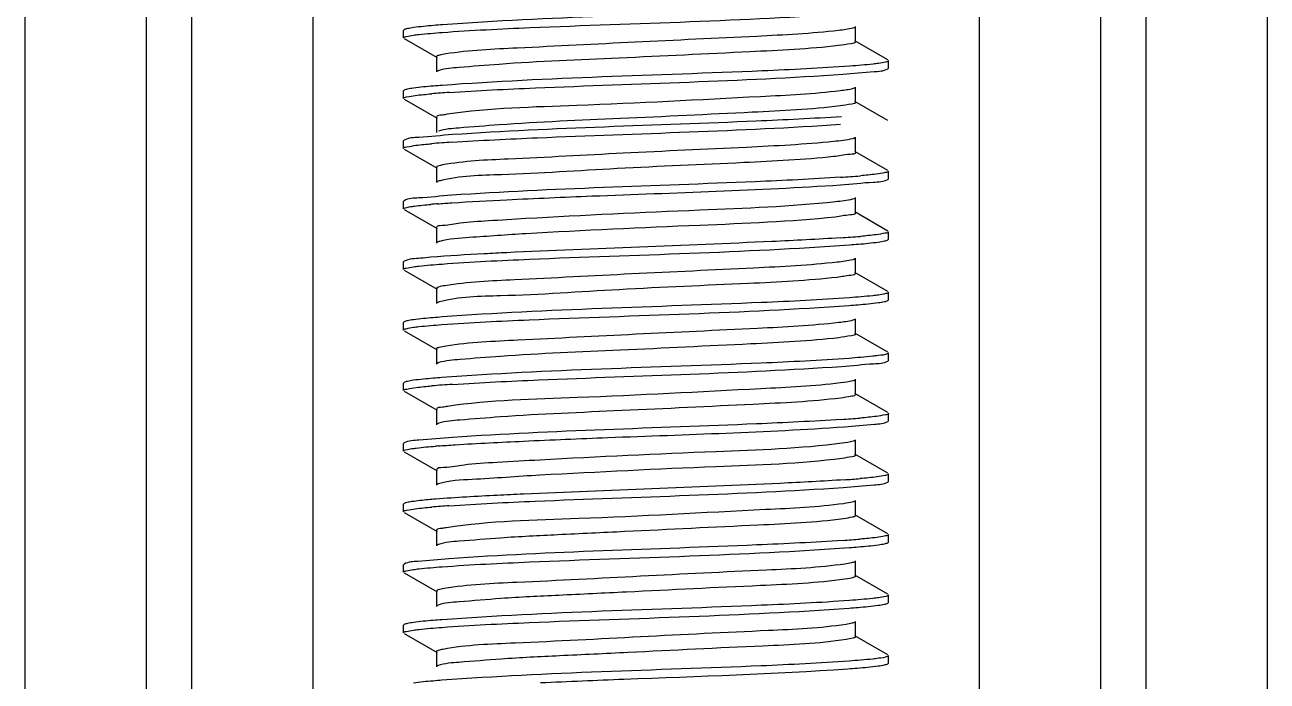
# Model space of a CAD drawing. Extents: x 27938 to 1507990, y 110129 to 923079.
# Drawn here: x 455164.5 to 455652.7, y 381944.6 to 382202.7 of the extents above; entities that cross this region are included whole.
import ezdxf

# ---------------------------------------------------------------- set-up
doc = ezdxf.new("R2010")
doc.units = 0
doc.header["$LTSCALE"] = 1000
doc.header["$MEASUREMENT"] = 0

msp = doc.modelspace()

# ---------------------------------------------------------------- linework, layer by layer
at = {"linetype": 'Continuous'}
for p, q in [((455164.52, 383675.04), (455164.52, 378934.02)), ((455212.15, 383675.04), (455212.15, 378934.02)), ((455230.01, 383675.04), (455230.01, 378934.02)), ((455277.63, 383675.04), (455277.63, 378934.02)), ((455539.58, 383675.04), (455539.58, 378934.02)), ((455587.2, 383675.04), (455587.2, 378934.02)), ((455605.06, 383675.04), (455605.06, 378934.02)), ((455652.69, 383675.04), (455652.69, 378934.02)), ((455490.97, 382196.03), (455490.97, 382201.98)), ((455313.58, 382200.75), (455313.35, 382200.49)), ((455313.35, 382197.52), (455313.35, 382200.49)), ((455313.35, 382197.52), (455313.35, 382200.49)), ((455313.58, 382197.25), (455326.5, 382189.77)), ((455503.63, 382188.85), (455490.71, 382196.33)), ((455326.24, 382190.07), (455326.24, 382184.12)), ((455503.86, 382185.61), (455503.86, 382188.59)), ((455503.86, 382185.61), (455503.86, 382188.59)), ((455503.63, 382185.35), (455503.86, 382185.61)), ((455490.97, 382172.21), (455490.97, 382178.17)), ((455313.58, 382176.94), (455313.35, 382176.68)), ((455313.35, 382173.7), (455313.35, 382176.68)), ((455313.35, 382173.7), (455313.35, 382176.68)), ((455313.58, 382173.44), (455326.5, 382165.96)), ((455503.63, 382165.03), (455490.71, 382172.52)), ((455326.24, 382166.26), (455326.24, 382160.31)), ((455490.97, 382152.58), (455490.97, 382158.53)), ((455313.58, 382157.3), (455313.35, 382157.04)), ((455313.35, 382154.07), (455313.35, 382157.04)), ((455313.35, 382154.07), (455313.35, 382157.04)), ((455313.58, 382153.81), (455326.5, 382146.32)), ((455503.63, 382145.4), (455490.71, 382152.88)), ((455326.24, 382146.63), (455326.24, 382140.67)), ((455503.86, 382142.16), (455503.86, 382145.14)), ((455503.86, 382142.16), (455503.86, 382145.14)), ((455503.63, 382141.9), (455503.86, 382142.16)), ((455490.97, 382128.77), (455490.97, 382134.72)), ((455313.58, 382133.49), (455313.35, 382133.23)), ((455313.35, 382130.25), (455313.35, 382133.23)), ((455313.35, 382130.25), (455313.35, 382133.23)), ((455313.58, 382129.99), (455326.5, 382122.51)), ((455503.63, 382121.59), (455490.71, 382129.07)), ((455326.24, 382122.81), (455326.24, 382116.86)), ((455503.86, 382118.35), (455503.86, 382121.32)), ((455503.86, 382118.35), (455503.86, 382121.32)), ((455503.63, 382118.09), (455503.86, 382118.35)), ((455313.58, 382109.68), (455313.35, 382109.42)), ((455313.35, 382106.44), (455313.35, 382109.42)), ((455313.35, 382106.44), (455313.35, 382109.42)), ((455490.97, 382104.95), (455490.97, 382110.91)), ((455313.58, 382106.18), (455326.5, 382098.7)), ((455503.63, 382097.77), (455490.71, 382105.26)), ((455326.24, 382099), (455326.24, 382093.05)), ((455503.63, 382094.27), (455503.86, 382094.54)), ((455503.86, 382094.54), (455503.86, 382097.51)), ((455503.86, 382094.54), (455503.86, 382097.51)), ((455313.58, 382085.87), (455313.35, 382085.61)), ((455313.35, 382082.63), (455313.35, 382085.61)), ((455313.35, 382082.63), (455313.35, 382085.61)), ((455490.97, 382081.14), (455490.97, 382087.09)), ((455313.58, 382082.37), (455326.5, 382074.89)), ((455503.63, 382073.96), (455490.71, 382081.44)), ((455326.24, 382075.19), (455326.24, 382069.23)), ((455503.63, 382070.46), (455503.86, 382070.72)), ((455503.86, 382070.72), (455503.86, 382073.7)), ((455503.86, 382070.72), (455503.86, 382073.7)), ((455313.58, 382062.05), (455313.35, 382061.79)), ((455313.35, 382058.82), (455313.35, 382061.79)), ((455313.35, 382058.82), (455313.35, 382061.79)), ((455490.97, 382057.33), (455490.97, 382063.28)), ((455313.58, 382058.56), (455326.5, 382051.07)), ((455503.63, 382050.15), (455490.71, 382057.63)), ((455326.24, 382051.37), (455326.24, 382045.42)), ((455503.63, 382046.65), (455503.86, 382046.91)), ((455503.86, 382046.91), (455503.86, 382049.89)), ((455503.86, 382046.91), (455503.86, 382049.89)), ((455313.58, 382038.24), (455313.35, 382037.98)), ((455313.35, 382035), (455313.35, 382037.98)), ((455313.35, 382035), (455313.35, 382037.98)), ((455490.97, 382033.52), (455490.97, 382039.47)), ((455313.58, 382034.74), (455326.5, 382027.26)), ((455503.63, 382026.33), (455490.71, 382033.82)), ((455326.24, 382027.56), (455326.24, 382021.61)), ((455503.63, 382022.84), (455503.86, 382023.1)), ((455503.86, 382023.1), (455503.86, 382026.07)), ((455503.86, 382023.1), (455503.86, 382026.07)), ((455313.58, 382014.43), (455313.35, 382014.17)), ((455313.35, 382011.19), (455313.35, 382014.17)), ((455313.35, 382011.19), (455313.35, 382014.17)), ((455490.97, 382009.7), (455490.97, 382015.66)), ((455313.58, 382010.93), (455326.5, 382003.45)), ((455503.63, 382002.52), (455490.71, 382010)), ((455326.24, 382003.75), (455326.24, 381997.8)), ((455503.86, 381999.28), (455503.86, 382002.26)), ((455503.86, 381999.28), (455503.86, 382002.26)), ((455503.63, 381999.02), (455503.86, 381999.28)), ((455313.58, 381990.62), (455313.35, 381990.35)), ((455313.35, 381987.38), (455313.35, 381990.35)), ((455313.35, 381987.38), (455313.35, 381990.35)), ((455313.58, 381987.12), (455326.5, 381979.63)), ((455490.97, 381985.89), (455490.97, 381991.84)), ((455503.63, 381978.71), (455490.71, 381986.19)), ((455326.24, 381979.94), (455326.24, 381973.98)), ((455503.86, 381975.47), (455503.86, 381978.45)), ((455503.86, 381975.47), (455503.86, 381978.45)), ((455326.98, 381974.49), (455326.5, 381974.28)), ((455503.63, 381975.21), (455503.86, 381975.47)), ((455490.97, 381962.08), (455490.97, 381968.03)), ((455313.58, 381966.8), (455313.35, 381966.54)), ((455313.35, 381963.57), (455313.35, 381966.54)), ((455313.35, 381963.57), (455313.35, 381966.54)), ((455313.58, 381963.3), (455326.5, 381955.82)), ((455503.63, 381954.9), (455490.71, 381962.38)), ((455326.24, 381956.12), (455326.24, 381950.17)), ((455503.86, 381951.66), (455503.86, 381954.64)), ((455503.86, 381951.66), (455503.86, 381954.64)), ((455326.93, 381950.66), (455326.5, 381950.47)), ((455503.63, 381951.4), (455503.86, 381951.66))]:
    msp.add_line(p, q, dxfattribs=at)
for centre, radius, start, end in [((455358.61, 381768.66), 408.32, 93.8398, 94.8043), ((455359.98, 381731.7), 425.7, 93.7309, 94.7995), ((455457.45, 382564.76), 422.95, 273.7477, 274.8005), ((455349.41, 381838.24), 294.92, 94.6427, 94.9248), ((455353.78, 381784.61), 348.72, 94.4553, 94.6449), ((455457.41, 382541.47), 423.47, 273.7437, 274.8009), ((455360.39, 381631.21), 430.96, 93.6981, 94.7988), ((455457.88, 382464.01), 417.43, 273.7828, 274.8013), ((455354.66, 381678.3), 359.83, 94.4275, 94.5797), ((455459.39, 382421.2), 398.37, 273.9093, 274.8037), ((455358.5, 381607.43), 407.03, 93.8492, 94.8033), ((455458.69, 382406.27), 407.29, 273.8479, 274.803)]:
    msp.add_arc(centre, radius, start, end, dxfattribs=at)
for points, knots in [([(455328.54, 382199.69), (455340.03, 382200.53), (455393.42, 382203.13), (455446.89, 382204.18), (455488.72, 382207.26)], [0, 0, 0, 0, 0.215407, 1, 1, 1, 1]), ([(455488.76, 382210.24), (455477.31, 382209.39), (455423.94, 382206.79), (455370.5, 382205.73), (455328.67, 382202.67)], [0, 0, 0, 0, 0.214949, 1, 1, 1, 1]), ([(455328.67, 382202.67), (455327.5, 382202.59), (455323.7, 382202.29), (455319.89, 382201.95), (455317.28, 382201.58)], [0, 0, 0, 0, 0.307276, 1, 1, 1, 1]), ([(455313.35, 382197.52), (455313.35, 382197.89), (455315.26, 382198.21), (455316.26, 382198.46), (455317.23, 382198.6)], [0, 0, 0, 0, 0.274415, 1, 1, 1, 1]), ([(455317.28, 382201.58), (455316.47, 382201.47), (455315.23, 382201.26), (455313.97, 382200.98), (455313.58, 382200.75)], [0, 0, 0, 0, 0.643741, 1, 1, 1, 1]), ([(455317.23, 382198.6), (455317.95, 382198.7), (455321.71, 382199.16), (455325.49, 382199.46), (455328.54, 382199.69)], [0, 0, 0, 0, 0.191381, 1, 1, 1, 1]), ([(455484.31, 382200.45), (455473.63, 382199.2), (455446.93, 382197.86), (455404.83, 382195.9), (455364.12, 382193.76), (455339.24, 382192.66), (455329.95, 382191.21)], [0, 0, 0, 0, 0.208516, 0.518039, 0.81764, 1, 1, 1, 1]), ([(455490.71, 382201.68), (455490.46, 382201.54), (455488.35, 382200.88), (455486.18, 382200.66), (455484.31, 382200.45)], [0, 0, 0, 0, 0.131982, 1, 1, 1, 1]), ([(455484.31, 382194.49), (455472.73, 382193.14), (455443.91, 382191.8), (455399.48, 382189.55), (455361.3, 382188.07), (455337.77, 382186.08), (455329.73, 382185.49), (455327.14, 382184.68)], [0, 0, 0, 0, 0.222005, 0.548688, 0.848211, 0.948158, 1, 1, 1, 1]), ([(455490.97, 382196.03), (455490.97, 382195.41), (455487.59, 382195.16), (455485.97, 382194.69), (455484.31, 382194.49)], [0, 0, 0, 0, 0.268827, 1, 1, 1, 1]), ([(455329.95, 382191.21), (455329.02, 382191.07), (455328.02, 382190.83), (455326.25, 382190.44), (455326.24, 382190.07)], [0, 0, 0, 0, 0.721013, 1, 1, 1, 1]), ([(455500, 382187.5), (455499.28, 382187.4), (455495.53, 382186.94), (455491.77, 382186.64), (455488.72, 382186.42)], [0, 0, 0, 0, 0.191317, 1, 1, 1, 1]), ([(455503.86, 382188.59), (455503.86, 382188.21), (455501.96, 382187.9), (455500.97, 382187.64), (455500, 382187.5)], [0, 0, 0, 0, 0.274505, 1, 1, 1, 1]), ([(455327.14, 382184.68), (455327.01, 382184.64), (455326.8, 382184.57), (455326.59, 382184.47), (455326.51, 382184.42)], [0, 0, 0, 0, 0.563231, 1, 1, 1, 1]), ([(455488.72, 382186.42), (455477.25, 382185.58), (455423.85, 382182.97), (455370.38, 382181.92), (455328.54, 382178.85)], [0, 0, 0, 0, 0.215206, 1, 1, 1, 1]), ([(455331.26, 382176.06), (455342.54, 382176.83), (455394.1, 382179.32), (455445.72, 382180.51), (455485.93, 382183.25)], [0, 0, 0, 0, 0.219091, 1, 1, 1, 1]), ([(455485.93, 382183.25), (455490.02, 382183.52), (455495.77, 382184.32), (455502.03, 382184.43), (455503.63, 382185.35)], [0, 0, 0, 0, 0.690238, 1, 1, 1, 1]), ([(455317.23, 382177.76), (455316.44, 382177.65), (455315.22, 382177.44), (455313.97, 382177.16), (455313.58, 382176.94)], [0, 0, 0, 0, 0.643277, 1, 1, 1, 1]), ([(455328.54, 382178.85), (455327.38, 382178.76), (455323.61, 382178.47), (455319.83, 382178.13), (455317.23, 382177.76)], [0, 0, 0, 0, 0.307434, 1, 1, 1, 1]), ([(455490.71, 382177.87), (455490.48, 382177.73), (455488.59, 382177.13), (455486.63, 382176.92), (455484.94, 382176.71)], [0, 0, 0, 0, 0.134844, 1, 1, 1, 1]), ([(455313.35, 382173.7), (455313.35, 382174.13), (455315.62, 382174.42), (455316.77, 382174.73), (455317.91, 382174.88)], [0, 0, 0, 0, 0.271629, 1, 1, 1, 1]), ([(455484.94, 382176.71), (455474.53, 382175.43), (455439.96, 382173.78), (455388.53, 382170.85), (455347.31, 382169.94), (455330.45, 382167.48)], [0, 0, 0, 0, 0.203452, 0.669893, 1, 1, 1, 1]), ([(455484.94, 382170.76), (455473.48, 382169.35), (455444.62, 382168.05), (455399.97, 382165.75), (455361.42, 382164.29), (455337.7, 382162.25), (455329.62, 382161.69), (455327.05, 382160.84)], [0, 0, 0, 0, 0.219023, 0.546829, 0.848448, 0.948708, 1, 1, 1, 1]), ([(455490.97, 382172.21), (455490.97, 382171.65), (455487.94, 382171.36), (455486.45, 382170.94), (455484.94, 382170.76)], [0, 0, 0, 0, 0.270217, 1, 1, 1, 1]), ([(455330.45, 382167.48), (455329.84, 382167.39), (455328.65, 382167.05), (455326.25, 382167.11), (455326.24, 382166.26)], [0, 0, 0, 0, 0.421526, 1, 1, 1, 1]), ([(455332.28, 382156.5), (455343.5, 382157.24), (455394.44, 382159.69), (455445.44, 382160.91), (455485.09, 382163.55)], [0, 0, 0, 0, 0.220571, 1, 1, 1, 1]), ([(455485.41, 382166.55), (455474.27, 382165.8), (455423.33, 382163.35), (455372.33, 382162.12), (455332.59, 382159.49)], [0, 0, 0, 0, 0.219007, 1, 1, 1, 1]), ([(455332.59, 382159.49), (455328.18, 382159.2), (455322.02, 382158.35), (455315.29, 382158.29), (455313.58, 382157.3)], [0, 0, 0, 0, 0.691503, 1, 1, 1, 1]), ([(455490.71, 382158.23), (455490.4, 382158.05), (455487.63, 382157.28), (455484.81, 382157.04), (455482.34, 382156.78)], [0, 0, 0, 0, 0.124926, 1, 1, 1, 1]), ([(455313.35, 382154.07), (455313.35, 382154.52), (455315.77, 382154.79), (455316.99, 382155.13), (455318.2, 382155.28)], [0, 0, 0, 0, 0.270691, 1, 1, 1, 1]), ([(455482.34, 382156.78), (455470.96, 382155.61), (455443.37, 382154.2), (455400.7, 382152.33), (455360.96, 382150.03), (455337.15, 382149.16), (455328.68, 382147.55)], [0, 0, 0, 0, 0.222949, 0.537937, 0.832059, 1, 1, 1, 1]), ([(455482.34, 382150.83), (455470.61, 382149.62), (455442.24, 382148.17), (455398.66, 382146.39), (455359.02, 382143.72), (455335.51, 382143.33), (455327.67, 382141.38)], [0, 0, 0, 0, 0.22824, 0.54962, 0.84357, 1, 1, 1, 1]), ([(455490.96, 382152.58), (455490.97, 382151.79), (455486.53, 382151.7), (455484.49, 382151.05), (455482.34, 382150.83)], [0, 0, 0, 0, 0.265953, 1, 1, 1, 1]), ([(455328.68, 382147.55), (455328.07, 382147.43), (455327.36, 382147.27), (455326.25, 382146.88), (455326.24, 382146.63)], [0, 0, 0, 0, 0.710384, 1, 1, 1, 1]), ([(455503.86, 382145.14), (455503.86, 382144.69), (455501.46, 382144.41), (455500.26, 382144.08), (455499.05, 382143.93)], [0, 0, 0, 0, 0.270828, 1, 1, 1, 1]), ([(455327.67, 382141.38), (455327.43, 382141.32), (455327.04, 382141.21), (455326.65, 382141.06), (455326.51, 382140.97)], [0, 0, 0, 0, 0.588567, 1, 1, 1, 1]), ([(455485.09, 382142.72), (455473.9, 382141.97), (455422.96, 382139.53), (455371.96, 382138.3), (455332.28, 382135.66)], [0, 0, 0, 0, 0.220044, 1, 1, 1, 1]), ([(455353.98, 382133.89), (455365.1, 382134.43), (455408.8, 382136.33), (455452.53, 382137.57), (455485.06, 382139.74)], [0, 0, 0, 0, 0.25454, 1, 1, 1, 1]), ([(455485.06, 382139.74), (455489.36, 382140.03), (455495.38, 382140.86), (455501.96, 382140.94), (455503.63, 382141.9)], [0, 0, 0, 0, 0.69109, 1, 1, 1, 1]), ([(455332.28, 382135.66), (455327.95, 382135.37), (455321.88, 382134.53), (455315.26, 382134.46), (455313.58, 382133.49)], [0, 0, 0, 0, 0.691213, 1, 1, 1, 1]), ([(455326.69, 382132.28), (455328.56, 382132.43), (455337.65, 382133.07), (455346.75, 382133.54), (455353.98, 382133.89)], [0, 0, 0, 0, 0.205696, 1, 1, 1, 1]), ([(455490.71, 382134.42), (455490.42, 382134.25), (455487.9, 382133.52), (455485.31, 382133.29), (455483.06, 382133.05)], [0, 0, 0, 0, 0.127252, 1, 1, 1, 1]), ([(455313.35, 382130.25), (455313.35, 382130.53), (455314.64, 382130.87), (455315.39, 382131.05), (455316.08, 382131.16)], [0, 0, 0, 0, 0.28203, 1, 1, 1, 1]), ([(455316.08, 382131.16), (455316.59, 382131.25), (455319.25, 382131.63), (455321.93, 382131.88), (455324.09, 382132.07)], [0, 0, 0, 0, 0.190713, 1, 1, 1, 1]), ([(455483.06, 382133.05), (455465.35, 382131.14), (455424.71, 382129.65), (455384.14, 382127.73), (455361.38, 382126.45)], [0, 0, 0, 0, 0.438605, 1, 1, 1, 1]), ([(455490.96, 382128.77), (455490.97, 382128.04), (455486.92, 382127.89), (455485.04, 382127.3), (455483.06, 382127.09)], [0, 0, 0, 0, 0.266804, 1, 1, 1, 1]), ([(455361.38, 382126.45), (455356.48, 382126.18), (455348.12, 382125.57), (455336.38, 382125.03), (455330.98, 382123.71), (455326.25, 382123.66), (455326.25, 382122.81)], [0, 0, 0, 0, 0.415, 0.730895, 0.928614, 1, 1, 1, 1]), ([(455483.06, 382127.09), (455465.35, 382125.19), (455424.71, 382123.69), (455384.14, 382121.78), (455361.38, 382120.5)], [0, 0, 0, 0, 0.438605, 1, 1, 1, 1]), ([(455361.38, 382120.5), (455353.96, 382120.08), (455342.71, 382119.19), (455331.29, 382118.53), (455327.5, 382117.52)], [0, 0, 0, 0, 0.654734, 1, 1, 1, 1]), ([(455485.06, 382118.9), (455476.07, 382118.3), (455432.38, 382116.13), (455388.67, 382114.74), (455353.98, 382113.06)], [0, 0, 0, 0, 0.205964, 1, 1, 1, 1]), ([(455503.86, 382121.32), (455503.86, 382120.87), (455501.46, 382120.6), (455500.26, 382120.27), (455499.06, 382120.12)], [0, 0, 0, 0, 0.270838, 1, 1, 1, 1]), ([(455327.5, 382117.52), (455327.31, 382117.47), (455326.97, 382117.37), (455326.64, 382117.24), (455326.51, 382117.16)], [0, 0, 0, 0, 0.581773, 1, 1, 1, 1]), ([(455328.46, 382108.61), (455339.92, 382109.45), (455393.28, 382112.05), (455446.73, 382113.11), (455488.56, 382116.17)], [0, 0, 0, 0, 0.214998, 1, 1, 1, 1]), ([(455488.56, 382116.17), (455489.73, 382116.26), (455493.53, 382116.55), (455497.33, 382116.89), (455499.94, 382117.26)], [0, 0, 0, 0, 0.307332, 1, 1, 1, 1]), ([(455499.94, 382117.26), (455500.75, 382117.37), (455501.98, 382117.58), (455503.24, 382117.86), (455503.63, 382118.09)], [0, 0, 0, 0, 0.643619, 1, 1, 1, 1]), ([(455324.09, 382111.24), (455322.74, 382111.12), (455319.28, 382110.65), (455315.47, 382110.77), (455313.58, 382109.68)], [0, 0, 0, 0, 0.38307, 1, 1, 1, 1]), ([(455353.98, 382113.06), (455351, 382112.91), (455341.03, 382112.4), (455331.06, 382111.84), (455324.09, 382111.24)], [0, 0, 0, 0, 0.299335, 1, 1, 1, 1]), ([(455483.75, 382109.31), (455472.87, 382108.08), (455445.9, 382106.73), (455403.62, 382104.79), (455363.18, 382102.61), (455338.6, 382101.56), (455329.55, 382100.08)], [0, 0, 0, 0, 0.212745, 0.523869, 0.821865, 1, 1, 1, 1]), ([(455490.71, 382110.61), (455490.44, 382110.45), (455488.15, 382109.76), (455485.8, 382109.54), (455483.75, 382109.31)], [0, 0, 0, 0, 0.129757, 1, 1, 1, 1]), ([(455313.35, 382106.44), (455313.35, 382106.81), (455315.24, 382107.13), (455316.24, 382107.39), (455317.2, 382107.52)], [0, 0, 0, 0, 0.27455, 1, 1, 1, 1]), ([(455317.2, 382107.52), (455317.92, 382107.62), (455321.66, 382108.08), (455325.42, 382108.38), (455328.46, 382108.61)], [0, 0, 0, 0, 0.19129, 1, 1, 1, 1]), ([(455490.97, 382104.95), (455490.97, 382104.29), (455487.29, 382104.08), (455485.56, 382103.56), (455483.75, 382103.36)], [0, 0, 0, 0, 0.26783, 1, 1, 1, 1]), ([(455329.55, 382100.08), (455328.72, 382099.94), (455327.81, 382099.73), (455326.25, 382099.33), (455326.24, 382099)], [0, 0, 0, 0, 0.718436, 1, 1, 1, 1]), ([(455483.75, 382103.36), (455472.16, 382102.05), (455443.58, 382100.63), (455399.4, 382098.85), (455359.13, 382095.93), (455335.15, 382095.85), (455327.37, 382093.67)], [0, 0, 0, 0, 0.223258, 0.547569, 0.845448, 1, 1, 1, 1]), ([(455488.56, 382095.33), (455477.06, 382094.49), (455423.69, 382091.89), (455370.25, 382090.85), (455328.46, 382087.77)], [0, 0, 0, 0, 0.215728, 1, 1, 1, 1]), ([(455499.94, 382096.42), (455499.22, 382096.32), (455495.43, 382095.86), (455491.63, 382095.56), (455488.56, 382095.33)], [0, 0, 0, 0, 0.19147, 1, 1, 1, 1]), ([(455503.86, 382097.51), (455503.86, 382097.14), (455501.93, 382096.82), (455500.93, 382096.56), (455499.94, 382096.42)], [0, 0, 0, 0, 0.274248, 1, 1, 1, 1]), ([(455327.37, 382093.67), (455327.2, 382093.63), (455326.91, 382093.54), (455326.62, 382093.41), (455326.51, 382093.35)], [0, 0, 0, 0, 0.575828, 1, 1, 1, 1]), ([(455328.4, 382084.79), (455339.83, 382085.63), (455393.16, 382088.23), (455446.57, 382089.3), (455488.39, 382092.35)], [0, 0, 0, 0, 0.214643, 1, 1, 1, 1]), ([(455488.39, 382092.35), (455489.57, 382092.43), (455493.41, 382092.73), (455497.25, 382093.07), (455499.9, 382093.44)], [0, 0, 0, 0, 0.307278, 1, 1, 1, 1]), ([(455499.9, 382093.44), (455500.71, 382093.55), (455501.96, 382093.77), (455503.23, 382094.05), (455503.63, 382094.27)], [0, 0, 0, 0, 0.644079, 1, 1, 1, 1]), ([(455317.2, 382086.69), (455316.41, 382086.58), (455315.2, 382086.36), (455313.96, 382086.09), (455313.58, 382085.87)], [0, 0, 0, 0, 0.642977, 1, 1, 1, 1]), ([(455317.19, 382083.71), (455317.9, 382083.81), (455321.63, 382084.27), (455325.37, 382084.57), (455328.4, 382084.79)], [0, 0, 0, 0, 0.191275, 1, 1, 1, 1]), ([(455328.46, 382087.77), (455327.3, 382087.68), (455323.55, 382087.39), (455319.79, 382087.05), (455317.2, 382086.69)], [0, 0, 0, 0, 0.307533, 1, 1, 1, 1]), ([(455484.42, 382085.57), (455473.78, 382084.32), (455447.14, 382082.99), (455405.08, 382081.02), (455364.31, 382078.89), (455339.37, 382077.77), (455330.03, 382076.34)], [0, 0, 0, 0, 0.207666, 0.516866, 0.81679, 1, 1, 1, 1]), ([(455490.71, 382086.79), (455490.46, 382086.65), (455488.39, 382086.01), (455486.26, 382085.79), (455484.42, 382085.57)], [0, 0, 0, 0, 0.132446, 1, 1, 1, 1]), ([(455313.35, 382082.63), (455313.35, 382083), (455315.23, 382083.32), (455316.22, 382083.57), (455317.19, 382083.71)], [0, 0, 0, 0, 0.274625, 1, 1, 1, 1]), ([(455490.97, 382081.14), (455490.97, 382080.53), (455487.65, 382080.28), (455486.06, 382079.81), (455484.42, 382079.62)], [0, 0, 0, 0, 0.269044, 1, 1, 1, 1]), ([(455330.03, 382076.34), (455329.08, 382076.2), (455328.07, 382075.95), (455326.25, 382075.56), (455326.24, 382075.19)], [0, 0, 0, 0, 0.721489, 1, 1, 1, 1]), ([(455484.42, 382079.62), (455472.92, 382078.27), (455444.25, 382076.93), (455399.94, 382074.7), (455361.77, 382073.18), (455338.09, 382071.24), (455329.94, 382070.62), (455327.26, 382069.83)], [0, 0, 0, 0, 0.220439, 0.545965, 0.845865, 0.946757, 1, 1, 1, 1]), ([(455488.39, 382071.51), (455476.87, 382070.67), (455423.54, 382068.07), (455370.13, 382067.03), (455328.4, 382063.95)], [0, 0, 0, 0, 0.216242, 1, 1, 1, 1]), ([(455485.42, 382068.33), (455489.64, 382068.61), (455495.55, 382069.43), (455501.99, 382069.52), (455503.63, 382070.46)], [0, 0, 0, 0, 0.69073, 1, 1, 1, 1]), ([(455499.9, 382072.6), (455499.17, 382072.5), (455495.34, 382072.04), (455491.5, 382071.74), (455488.39, 382071.51)], [0, 0, 0, 0, 0.191504, 1, 1, 1, 1]), ([(455503.86, 382073.7), (455503.86, 382073.58), (455502.44, 382072.69), (455501.15, 382072.78), (455499.9, 382072.6)], [0, 0, 0, 0, 0.088885, 1, 1, 1, 1]), ([(455327.26, 382069.83), (455327.11, 382069.79), (455326.86, 382069.7), (455326.61, 382069.59), (455326.51, 382069.54)], [0, 0, 0, 0, 0.570334, 1, 1, 1, 1]), ([(455332.6, 382061.27), (455343.87, 382062.01), (455394.82, 382064.45), (455445.82, 382065.66), (455485.42, 382068.33)], [0, 0, 0, 0, 0.221629, 1, 1, 1, 1]), ([(455317.19, 382062.87), (455316.4, 382062.76), (455315.2, 382062.55), (455313.96, 382062.27), (455313.58, 382062.05)], [0, 0, 0, 0, 0.642812, 1, 1, 1, 1]), ([(455328.4, 382063.95), (455327.25, 382063.87), (455323.51, 382063.57), (455319.76, 382063.24), (455317.19, 382062.87)], [0, 0, 0, 0, 0.307553, 1, 1, 1, 1]), ([(455485.05, 382061.84), (455474.67, 382060.55), (455440.16, 382058.91), (455388.72, 382055.99), (455347.46, 382055.05), (455330.54, 382052.6)], [0, 0, 0, 0, 0.202603, 0.668804, 1, 1, 1, 1]), ([(455490.71, 382062.98), (455490.48, 382062.85), (455488.63, 382062.25), (455486.7, 382062.04), (455485.05, 382061.84)], [0, 0, 0, 0, 0.135346, 1, 1, 1, 1]), ([(455313.35, 382058.82), (455313.35, 382059.28), (455315.81, 382059.54), (455317.03, 382059.88), (455318.26, 382060.04)], [0, 0, 0, 0, 0.270507, 1, 1, 1, 1]), ([(455485.05, 382055.88), (455473.67, 382054.48), (455444.95, 382053.18), (455400.43, 382050.89), (455361.89, 382049.4), (455338.01, 382047.41), (455329.83, 382046.81), (455327.17, 382045.99)], [0, 0, 0, 0, 0.21746, 0.544109, 0.846107, 0.947311, 1, 1, 1, 1]), ([(455490.97, 382057.33), (455490.97, 382056.77), (455487.99, 382056.48), (455486.53, 382056.07), (455485.05, 382055.88)], [0, 0, 0, 0, 0.270473, 1, 1, 1, 1]), ([(455330.54, 382052.6), (455329.92, 382052.51), (455328.7, 382052.17), (455326.25, 382052.24), (455326.24, 382051.37)], [0, 0, 0, 0, 0.421733, 1, 1, 1, 1]), ([(455327.17, 382045.99), (455327.04, 382045.95), (455326.82, 382045.87), (455326.6, 382045.78), (455326.51, 382045.72)], [0, 0, 0, 0, 0.565364, 1, 1, 1, 1]), ([(455485.42, 382047.49), (455474.28, 382046.74), (455423.34, 382044.29), (455372.34, 382043.05), (455332.6, 382040.43)], [0, 0, 0, 0, 0.218973, 1, 1, 1, 1]), ([(455486.55, 382044.59), (455490.5, 382044.86), (455496.05, 382045.63), (455502.08, 382045.76), (455503.63, 382046.65)], [0, 0, 0, 0, 0.689563, 1, 1, 1, 1]), ([(455503.86, 382049.89), (455503.86, 382049.44), (455501.5, 382049.16), (455500.31, 382048.84), (455499.13, 382048.69)], [0, 0, 0, 0, 0.271064, 1, 1, 1, 1]), ([(455360.43, 382038.95), (455371.49, 382039.46), (455413.53, 382041.25), (455455.62, 382042.45), (455486.55, 382044.59)], [0, 0, 0, 0, 0.263095, 1, 1, 1, 1]), ([(455313.35, 382035), (455313.35, 382035.32), (455314.9, 382035.66), (455315.75, 382035.86), (455316.56, 382035.99)], [0, 0, 0, 0, 0.278252, 1, 1, 1, 1]), ([(455332.6, 382040.43), (455328.19, 382040.14), (455322.02, 382039.29), (455315.29, 382039.22), (455313.58, 382038.24)], [0, 0, 0, 0, 0.691512, 1, 1, 1, 1]), ([(455316.56, 382035.99), (455317.15, 382036.08), (455320.26, 382036.5), (455323.39, 382036.77), (455325.93, 382036.97)], [0, 0, 0, 0, 0.191021, 1, 1, 1, 1]), ([(455326.88, 382037.05), (455329.13, 382037.22), (455340.3, 382037.99), (455351.49, 382038.53), (455360.43, 382038.95)], [0, 0, 0, 0, 0.201424, 1, 1, 1, 1]), ([(455485.65, 382038.1), (455469.21, 382035.96), (455429.52, 382034.74), (455389.97, 382032.73), (455366.95, 382031.51)], [0, 0, 0, 0, 0.418207, 1, 1, 1, 1]), ([(455490.71, 382039.17), (455490.5, 382039.05), (455488.85, 382038.49), (455487.12, 382038.29), (455485.65, 382038.1)], [0, 0, 0, 0, 0.138483, 1, 1, 1, 1]), ([(455366.95, 382031.51), (455361.33, 382031.21), (455351.68, 382030.52), (455338.06, 382030.01), (455331.84, 382028.44), (455326.25, 382028.54), (455326.24, 382027.56)], [0, 0, 0, 0, 0.411949, 0.728681, 0.928197, 1, 1, 1, 1]), ([(455485.65, 382032.15), (455469.21, 382030.01), (455429.52, 382028.79), (455389.97, 382026.78), (455366.95, 382025.55)], [0, 0, 0, 0, 0.418207, 1, 1, 1, 1]), ([(455490.97, 382033.52), (455490.97, 382033.01), (455488.32, 382032.68), (455486.98, 382032.32), (455485.65, 382032.15)], [0, 0, 0, 0, 0.272138, 1, 1, 1, 1]), ([(455327.1, 382022.15), (455326.98, 382022.12), (455326.78, 382022.05), (455326.59, 382021.96), (455326.51, 382021.91)], [0, 0, 0, 0, 0.560801, 1, 1, 1, 1]), ([(455366.95, 382025.55), (455358.05, 382025.08), (455344.87, 382023.9), (455331.31, 382023.5), (455327.1, 382022.15)], [0, 0, 0, 0, 0.668187, 1, 1, 1, 1]), ([(455486.55, 382023.75), (455478.15, 382023.17), (455436.11, 382021.02), (455394.05, 382019.66), (455360.43, 382018.11)], [0, 0, 0, 0, 0.200271, 1, 1, 1, 1]), ([(455486.02, 382020.74), (455490.09, 382021.02), (455495.81, 382021.81), (455502.04, 382021.92), (455503.63, 382022.84)], [0, 0, 0, 0, 0.690138, 1, 1, 1, 1]), ([(455503.86, 382026.07), (455503.86, 382025.65), (455501.66, 382025.36), (455500.54, 382025.06), (455499.43, 382024.91)], [0, 0, 0, 0, 0.272105, 1, 1, 1, 1]), ([(455360.43, 382018.11), (455357.01, 382017.95), (455345.51, 382017.4), (455334, 382016.78), (455325.93, 382016.14)], [0, 0, 0, 0, 0.296988, 1, 1, 1, 1]), ([(455331.18, 382013.55), (455342.47, 382014.32), (455394.08, 382016.81), (455445.76, 382017.99), (455486.02, 382020.74)], [0, 0, 0, 0, 0.218971, 1, 1, 1, 1]), ([(455313.35, 382011.19), (455313.35, 382011.62), (455315.62, 382011.91), (455316.77, 382012.22), (455317.92, 382012.37)], [0, 0, 0, 0, 0.271637, 1, 1, 1, 1]), ([(455316.56, 382015.15), (455315.91, 382015.05), (455314.92, 382014.87), (455313.9, 382014.61), (455313.58, 382014.43)], [0, 0, 0, 0, 0.635229, 1, 1, 1, 1]), ([(455325.93, 382016.14), (455324.96, 382016.06), (455321.83, 382015.79), (455318.7, 382015.49), (455316.56, 382015.15)], [0, 0, 0, 0, 0.308017, 1, 1, 1, 1]), ([(455486.22, 382014.36), (455476.07, 382012.97), (455441.3, 382011.41), (455389.37, 382008.3), (455347.35, 382007.52), (455330.17, 382004.92)], [0, 0, 0, 0, 0.196527, 0.666696, 1, 1, 1, 1]), ([(455490.7, 382015.35), (455490.52, 382015.25), (455489.06, 382014.73), (455487.52, 382014.54), (455486.22, 382014.36)], [0, 0, 0, 0, 0.141904, 1, 1, 1, 1]), ([(455486.22, 382008.41), (455475.1, 382006.88), (455446.37, 382005.65), (455408.96, 382003.77), (455375.24, 382002.17), (455353.51, 382001.11), (455337.94, 381999.74), (455329.66, 381999.19), (455327.03, 381998.32)], [0, 0, 0, 0, 0.211039, 0.539644, 0.704709, 0.845991, 0.948071, 1, 1, 1, 1]), ([(455490.97, 382009.7), (455490.97, 382009.25), (455488.63, 382008.89), (455487.41, 382008.57), (455486.22, 382008.41)], [0, 0, 0, 0, 0.274084, 1, 1, 1, 1]), ([(455330.17, 382004.92), (455329.6, 382004.84), (455328.49, 382004.52), (455326.24, 382004.55), (455326.24, 382003.75)], [0, 0, 0, 0, 0.420596, 1, 1, 1, 1]), ([(455503.86, 382002.26), (455503.86, 382001.83), (455501.58, 382001.54), (455500.43, 382001.23), (455499.28, 382001.08)], [0, 0, 0, 0, 0.271601, 1, 1, 1, 1]), ([(455327.03, 381998.32), (455326.93, 381998.29), (455326.75, 381998.22), (455326.58, 381998.14), (455326.5, 381998.1)], [0, 0, 0, 0, 0.556813, 1, 1, 1, 1]), ([(455328.46, 381989.54), (455339.92, 381990.39), (455393.29, 381992.99), (455446.73, 381994.05), (455488.56, 381997.11)], [0, 0, 0, 0, 0.215007, 1, 1, 1, 1]), ([(455486.02, 381999.9), (455474.73, 381999.13), (455423.12, 381996.65), (455371.44, 381995.46), (455331.18, 381992.71)], [0, 0, 0, 0, 0.219019, 1, 1, 1, 1]), ([(455488.56, 381997.11), (455489.73, 381997.19), (455493.53, 381997.49), (455497.33, 381997.83), (455499.94, 381998.19)], [0, 0, 0, 0, 0.307335, 1, 1, 1, 1]), ([(455499.94, 381998.19), (455500.75, 381998.31), (455501.98, 381998.52), (455503.24, 381998.8), (455503.63, 381999.02)], [0, 0, 0, 0, 0.643606, 1, 1, 1, 1]), ([(455331.18, 381992.71), (455327.11, 381992.43), (455321.39, 381991.64), (455315.17, 381991.53), (455313.58, 381990.62)], [0, 0, 0, 0, 0.690145, 1, 1, 1, 1]), ([(455313.35, 381987.38), (455313.35, 381987.75), (455315.24, 381988.07), (455316.24, 381988.32), (455317.2, 381988.46)], [0, 0, 0, 0, 0.274548, 1, 1, 1, 1]), ([(455317.2, 381988.46), (455317.92, 381988.56), (455321.66, 381989.02), (455325.42, 381989.32), (455328.46, 381989.54)], [0, 0, 0, 0, 0.19129, 1, 1, 1, 1]), ([(455486.76, 381990.63), (455476.56, 381989.14), (455449.72, 381987.96), (455406.77, 381985.85), (455364.57, 381983.57), (455338.68, 381982.59), (455329.23, 381980.96)], [0, 0, 0, 0, 0.195916, 0.50941, 0.817674, 1, 1, 1, 1]), ([(455490.7, 381991.54), (455490.28, 381991.3), (455488.94, 381990.99), (455487.62, 381990.75), (455486.76, 381990.63)], [0, 0, 0, 0, 0.359626, 1, 1, 1, 1]), ([(455486.76, 381984.67), (455475.79, 381983.07), (455447.08, 381981.91), (455409.6, 381979.98), (455375.59, 381978.37), (455353.62, 381977.32), (455337.94, 381975.91), (455329.59, 381975.39), (455326.98, 381974.49)], [0, 0, 0, 0, 0.207622, 0.537088, 0.703334, 0.845682, 0.948308, 1, 1, 1, 1]), ([(455490.97, 381985.89), (455490.97, 381985.75), (455489.5, 381984.78), (455488.09, 381984.87), (455486.76, 381984.67)], [0, 0, 0, 0, 0.090979, 1, 1, 1, 1]), ([(455329.23, 381980.96), (455328.48, 381980.83), (455327.65, 381980.64), (455326.24, 381980.24), (455326.24, 381979.94)], [0, 0, 0, 0, 0.716188, 1, 1, 1, 1]), ([(455499.94, 381977.36), (455499.22, 381977.26), (455495.44, 381976.8), (455491.64, 381976.5), (455488.56, 381976.27)], [0, 0, 0, 0, 0.191467, 1, 1, 1, 1]), ([(455503.86, 381978.45), (455503.86, 381978.07), (455501.94, 381977.76), (455500.93, 381977.5), (455499.94, 381977.36)], [0, 0, 0, 0, 0.274254, 1, 1, 1, 1]), ([(455328.41, 381965.72), (455339.83, 381966.57), (455393.17, 381969.17), (455446.58, 381970.24), (455488.4, 381973.28)], [0, 0, 0, 0, 0.214657, 1, 1, 1, 1]), ([(455488.56, 381976.27), (455477.07, 381975.43), (455423.7, 381972.83), (455370.25, 381971.78), (455328.46, 381968.71)], [0, 0, 0, 0, 0.215715, 1, 1, 1, 1]), ([(455488.4, 381973.28), (455489.58, 381973.37), (455493.42, 381973.67), (455497.26, 381974.01), (455499.9, 381974.38)], [0, 0, 0, 0, 0.307279, 1, 1, 1, 1]), ([(455499.9, 381974.38), (455500.71, 381974.49), (455501.96, 381974.7), (455503.23, 381974.98), (455503.63, 381975.21)], [0, 0, 0, 0, 0.644063, 1, 1, 1, 1]), ([(455317.2, 381967.62), (455316.41, 381967.51), (455315.2, 381967.3), (455313.96, 381967.02), (455313.58, 381966.8)], [0, 0, 0, 0, 0.642982, 1, 1, 1, 1]), ([(455328.46, 381968.71), (455327.31, 381968.62), (455323.55, 381968.33), (455319.79, 381967.99), (455317.2, 381967.62)], [0, 0, 0, 0, 0.307532, 1, 1, 1, 1]), ([(455490.7, 381967.73), (455490.33, 381967.51), (455489.16, 381967.22), (455488.01, 381967), (455487.26, 381966.89)], [0, 0, 0, 0, 0.365017, 1, 1, 1, 1]), ([(455313.35, 381963.57), (455313.35, 381963.93), (455315.23, 381964.25), (455316.23, 381964.51), (455317.19, 381964.64)], [0, 0, 0, 0, 0.274622, 1, 1, 1, 1]), ([(455317.19, 381964.64), (455317.9, 381964.75), (455321.63, 381965.2), (455325.38, 381965.5), (455328.41, 381965.72)], [0, 0, 0, 0, 0.191276, 1, 1, 1, 1]), ([(455487.26, 381966.89), (455477.13, 381965.32), (455450.1, 381964.2), (455406.75, 381962.04), (455364.2, 381959.68), (455338.14, 381958.81), (455328.79, 381957.07)], [0, 0, 0, 0, 0.193768, 0.50974, 0.82028, 1, 1, 1, 1]), ([(455487.26, 381960.94), (455476.46, 381959.26), (455447.77, 381958.17), (455410.26, 381956.19), (455375.97, 381954.58), (455353.76, 381953.52), (455337.95, 381952.09), (455329.54, 381951.59), (455326.93, 381950.66)], [0, 0, 0, 0, 0.20408, 0.534343, 0.70178, 0.845233, 0.948467, 1, 1, 1, 1]), ([(455490.97, 381962.08), (455490.96, 381961.71), (455489.19, 381961.32), (455488.2, 381961.08), (455487.26, 381960.94)], [0, 0, 0, 0, 0.278995, 1, 1, 1, 1]), ([(455328.79, 381957.07), (455328.15, 381956.95), (455327.42, 381956.78), (455326.24, 381956.39), (455326.24, 381956.12)], [0, 0, 0, 0, 0.712168, 1, 1, 1, 1]), ([(455499.9, 381953.54), (455499.17, 381953.44), (455495.34, 381952.97), (455491.5, 381952.67), (455488.4, 381952.45)], [0, 0, 0, 0, 0.191504, 1, 1, 1, 1]), ([(455503.86, 381954.64), (455503.86, 381954.51), (455502.45, 381953.62), (455501.15, 381953.71), (455499.9, 381953.54)], [0, 0, 0, 0, 0.088893, 1, 1, 1, 1]), ([(455488.4, 381952.45), (455476.88, 381951.61), (455423.55, 381949.01), (455370.14, 381947.97), (455328.41, 381944.89)], [0, 0, 0, 0, 0.216223, 1, 1, 1, 1]), ([(455367.19, 381944), (455378.1, 381944.48), (455418.37, 381946.17), (455458.67, 381947.33), (455487.97, 381949.44)], [0, 0, 0, 0, 0.271117, 1, 1, 1, 1]), ([(455487.97, 381949.44), (455489.18, 381949.53), (455493.13, 381949.83), (455497.07, 381950.17), (455499.79, 381950.55)], [0, 0, 0, 0, 0.307137, 1, 1, 1, 1]), ([(455499.79, 381950.55), (455500.63, 381950.66), (455501.91, 381950.88), (455503.22, 381951.17), (455503.63, 381951.4)], [0, 0, 0, 0, 0.645207, 1, 1, 1, 1]), ([(455328.41, 381944.89), (455327.25, 381944.8), (455323.51, 381944.51), (455319.76, 381944.17), (455317.19, 381943.81)], [0, 0, 0, 0, 0.307553, 1, 1, 1, 1])]:
    msp.add_open_spline(points, degree=3, knots=knots, dxfattribs=at)
for points in [[(455317.91, 382174.88), (455320.07, 382175.16), (455322.24, 382175.36), (455324.41, 382175.55)], [(455318.2, 382155.28), (455320.25, 382155.54), (455322.3, 382155.73), (455324.36, 382155.91)], [(455499.05, 382143.93), (455496.99, 382143.67), (455494.92, 382143.47), (455492.84, 382143.3)], [(455499.06, 382120.12), (455496.99, 382119.85), (455494.92, 382119.66), (455492.85, 382119.48)], [(455318.26, 382060.04), (455320.28, 382060.29), (455322.31, 382060.48), (455324.34, 382060.65)], [(455499.13, 382048.69), (455497.03, 382048.42), (455494.93, 382048.22), (455492.82, 382048.04)], [(455499.43, 382024.91), (455497.21, 382024.62), (455494.98, 382024.41), (455492.75, 382024.23)], [(455317.92, 382012.37), (455320.08, 382012.65), (455322.25, 382012.85), (455324.42, 382013.04)], [(455499.28, 382001.08), (455497.12, 382000.8), (455494.96, 382000.6), (455492.79, 382000.42)]]:
    msp.add_open_spline(points, degree=3, dxfattribs=at)

doc.saveas('drawing.dxf')
